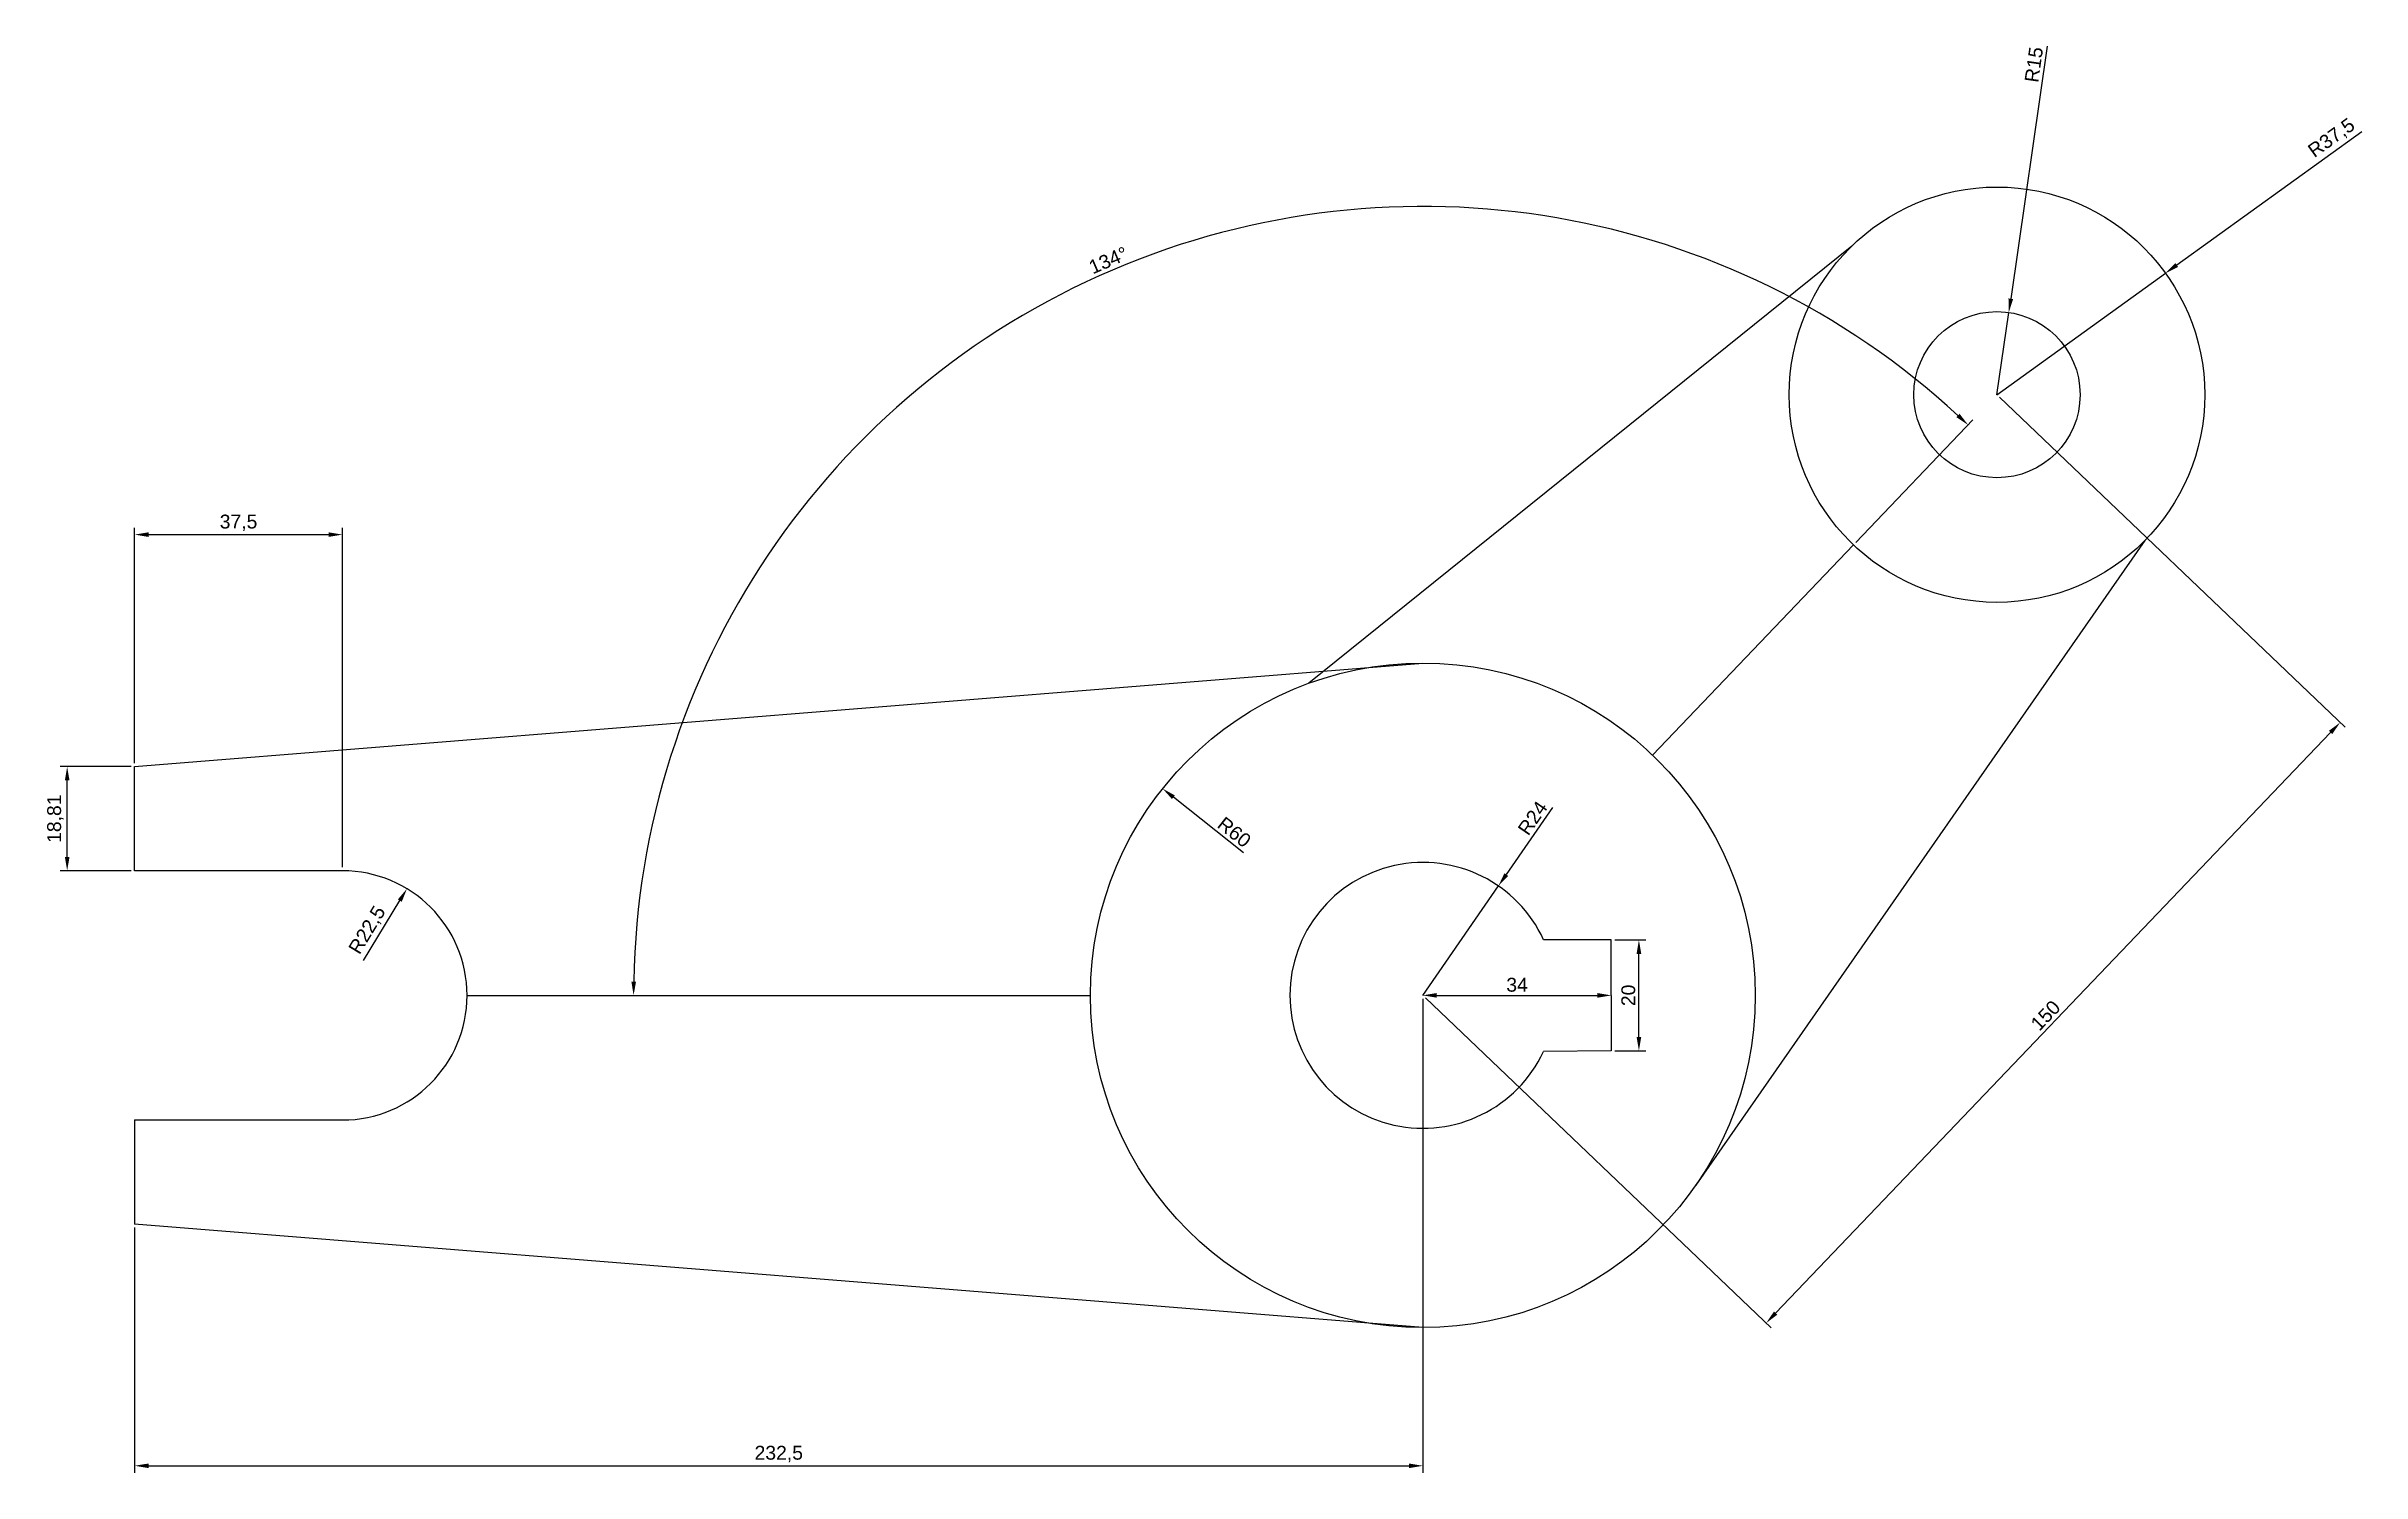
# Model space of a CAD drawing. Header units: millimetres. Extents: x 484 to 902, y 436 to 694.
import ezdxf

# ---------------------------------------------------------------- set-up
doc = ezdxf.new("R2010")
doc.units = ezdxf.units.MM
doc.styles.get("Standard").update_dxf_attribs({"font": 'arial.ttf'})
doc.dimstyles.new('ISO-25', dxfattribs={"dimtxt": 2.5, "dimasz": 2.5, "dimexe": 1.25, "dimexo": 0.625, "dimtad": 1, "dimtxsty": 'Standard', "dimcen": 2.5, "dimadec": 0, "dimazin": 0, "dimtfac": 1, "dimtmove": 0, "dimatfit": 3, "dimfxl": 1, "dimarcsym": 0})

# ---------------------------------------------------------------- blocks, each defined once
blk = doc.blocks.new('*D2')
at = {"color": 0, "lineweight": -2, "transparency": 16777216}
for p, q in [((755.91, 556.42), (747.55, 544.31)), ((732.5, 522.5), (746.13, 542.25))]:
    blk.add_line(p, q, dxfattribs=at)
at = {"color": 0, "transparency": 16777216}
blk.add_solid([(747.21, 544.55), (747.89, 544.07), (746.13, 542.25)], dxfattribs=at)
at = {"layer": 'Defpoints', "color": 0, "transparency": 16777216}
for p in [(746.13, 542.25), (732.5, 522.5)]:
    blk.add_point(p, dxfattribs=at)
at = {"color": 0, "transparency": 16777216, "insert": (752.31, 554.52), "char_height": 2.5, "attachment_point": 5, "rotation": 55.3943}
blk.add_mtext('R24', dxfattribs=at)
blk = doc.blocks.new('*D3')
at = {"color": 0, "lineweight": -2, "transparency": 16777216}
blk.add_line((700.11, 548.24), (687.48, 558.27), dxfattribs=at)
at = {"color": 0, "transparency": 16777216}
blk.add_solid([(687.74, 558.6), (687.22, 557.95), (685.53, 559.83)], dxfattribs=at)
at = {"layer": 'Defpoints', "color": 0, "transparency": 16777216}
for p in [(685.53, 559.83), (732.5, 522.5)]:
    blk.add_point(p, dxfattribs=at)
at = {"color": 0, "transparency": 16777216, "insert": (698.47, 551.97), "char_height": 2.5, "attachment_point": 5, "rotation": 321.5284}
blk.add_mtext('R60', dxfattribs=at)
blk = doc.blocks.new('*D4')
at = {"color": 0, "lineweight": -2, "transparency": 16777216}
for p, q in [((735, 522.5), (764, 522.5)), ((766.5, 523.12), (766.5, 523.75)), ((732.5, 521.87), (732.5, 521.25))]:
    blk.add_line(p, q, dxfattribs=at)
at = {"color": 0, "transparency": 16777216}
for points in [[(735, 522.92), (735, 522.08), (732.5, 522.5)], [(764, 522.92), (764, 522.08), (766.5, 522.5)]]:
    blk.add_solid(points, dxfattribs=at)
at = {"layer": 'Defpoints', "color": 0, "transparency": 16777216}
for p in [(732.5, 522.5), (766.5, 522.5), (766.5, 522.5)]:
    blk.add_point(p, dxfattribs=at)
at = {"color": 0, "transparency": 16777216, "insert": (749.5, 524.4), "char_height": 2.5, "attachment_point": 5}
blk.add_mtext('34', dxfattribs=at)
blk = doc.blocks.new('*D5')
at = {"color": 0, "lineweight": -2, "transparency": 16777216}
for p, q in [((767.13, 532.5), (772.74, 532.5)), ((771.49, 515), (771.49, 530)), ((767.13, 512.5), (772.74, 512.5))]:
    blk.add_line(p, q, dxfattribs=at)
at = {"color": 0, "transparency": 16777216}
for points in [[(771.07, 530), (771.91, 530), (771.49, 532.5)], [(771.07, 515), (771.91, 515), (771.49, 512.5)]]:
    blk.add_solid(points, dxfattribs=at)
at = {"layer": 'Defpoints', "color": 0, "transparency": 16777216}
for p in [(766.5, 532.5), (771.49, 532.5), (766.5, 512.5)]:
    blk.add_point(p, dxfattribs=at)
at = {"color": 0, "transparency": 16777216, "insert": (769.59, 522.5), "char_height": 2.5, "attachment_point": 5, "rotation": 90}
blk.add_mtext('20', dxfattribs=at)
blk = doc.blocks.new('*D6')
at = {"color": 0, "lineweight": -2, "transparency": 16777216}
for p, q in [((500, 564.43), (500, 606.95)), ((537.5, 545.62), (537.5, 606.95)), ((502.5, 605.7), (535, 605.7))]:
    blk.add_line(p, q, dxfattribs=at)
at = {"color": 0, "transparency": 16777216}
for points in [[(502.5, 606.11), (502.5, 605.28), (500, 605.7)], [(535, 606.11), (535, 605.28), (537.5, 605.7)]]:
    blk.add_solid(points, dxfattribs=at)
at = {"layer": 'Defpoints', "color": 0, "transparency": 16777216}
for p in [(537.5, 605.7), (500, 563.81), (537.5, 545)]:
    blk.add_point(p, dxfattribs=at)
at = {"color": 0, "transparency": 16777216, "insert": (518.75, 607.82), "char_height": 2.5, "attachment_point": 5}
blk.add_mtext('37,5', dxfattribs=at)
blk = doc.blocks.new('*D7')
at = {"color": 0, "lineweight": -2, "transparency": 16777216}
for p, q in [((499.38, 563.81), (486.57, 563.81)), ((487.82, 547.5), (487.82, 561.31)), ((499.38, 545), (486.57, 545))]:
    blk.add_line(p, q, dxfattribs=at)
at = {"color": 0, "transparency": 16777216}
for points in [[(487.41, 561.31), (488.24, 561.31), (487.82, 563.81)], [(487.41, 547.5), (488.24, 547.5), (487.82, 545)]]:
    blk.add_solid(points, dxfattribs=at)
at = {"layer": 'Defpoints', "color": 0, "transparency": 16777216}
for p in [(487.82, 563.81), (500, 563.81), (500, 545)]:
    blk.add_point(p, dxfattribs=at)
at = {"color": 0, "transparency": 16777216, "insert": (485.7, 554.4), "char_height": 2.5, "attachment_point": 5, "rotation": 90}
blk.add_mtext('18,81', dxfattribs=at)
blk = doc.blocks.new('*D8')
at = {"color": 0, "lineweight": -2, "transparency": 16777216}
blk.add_line((541.3, 528.78), (547.85, 539.61), dxfattribs=at)
at = {"color": 0, "transparency": 16777216}
blk.add_solid([(547.5, 539.83), (548.21, 539.4), (549.15, 541.75)], dxfattribs=at)
at = {"layer": 'Defpoints', "color": 0, "transparency": 16777216}
for p in [(549.15, 541.75), (537.5, 522.5)]:
    blk.add_point(p, dxfattribs=at)
at = {"color": 0, "transparency": 16777216, "insert": (542.11, 534.23), "char_height": 2.5, "attachment_point": 5, "rotation": 58.8222}
blk.add_mtext('R22,5', dxfattribs=at)
blk = doc.blocks.new('*D9')
at = {"color": 0, "lineweight": -2, "transparency": 16777216}
for p, q in [((732.5, 521.88), (732.5, 436.31)), ((500, 480.56), (500, 436.31)), ((502.5, 437.56), (730, 437.56))]:
    blk.add_line(p, q, dxfattribs=at)
at = {"color": 0, "transparency": 16777216}
for points in [[(502.5, 437.97), (502.5, 437.14), (500, 437.56)], [(730, 437.97), (730, 437.14), (732.5, 437.56)]]:
    blk.add_solid(points, dxfattribs=at)
at = {"layer": 'Defpoints', "color": 0, "transparency": 16777216}
for p in [(732.5, 522.5), (500, 481.19), (732.5, 437.56)]:
    blk.add_point(p, dxfattribs=at)
at = {"color": 0, "transparency": 16777216, "insert": (616.25, 439.68), "char_height": 2.5, "attachment_point": 5}
blk.add_mtext('232,5', dxfattribs=at)
blk = doc.blocks.new('*D10')
at = {"color": 0, "lineweight": -2, "transparency": 16777216}
blk.add_line((810.64, 604.3), (831.76, 626.41), dxfattribs=at)
blk.add_arc((732.5, 522.5), 142.45, 47.3163, 178.9945, dxfattribs=at)
at = {"color": 0, "transparency": 16777216}
for points in [[(829.36, 627.52), (828.79, 626.91), (830.9, 625.51)], [(590.49, 525), (589.65, 525), (590.05, 522.5)]]:
    blk.add_solid(points, dxfattribs=at)
at = {"layer": 'Defpoints', "color": 0, "transparency": 16777216}
for p in [(730.33, 664.94), (810.21, 603.85), (773.94, 565.89), (560, 522.5), (672.5, 522.5)]:
    blk.add_point(p, dxfattribs=at)
at = {"color": 0, "transparency": 16777216, "insert": (675.74, 655.23), "char_height": 2.5, "attachment_point": 5, "rotation": 23.1554}
blk.add_mtext('134°', dxfattribs=at)
blk = doc.blocks.new('*D11')
at = {"color": 0, "lineweight": -2, "transparency": 16777216}
for p, q in [((836.56, 630.53), (898.96, 570.93)), ((796.17, 465.13), (896.33, 569.98)), ((732.95, 522.07), (795.35, 462.46))]:
    blk.add_line(p, q, dxfattribs=at)
at = {"color": 0, "transparency": 16777216}
for points in [[(896.03, 570.27), (896.63, 569.69), (898.06, 571.79)], [(795.87, 465.42), (796.47, 464.85), (794.45, 463.33)]]:
    blk.add_solid(points, dxfattribs=at)
at = {"layer": 'Defpoints', "color": 0, "transparency": 16777216}
for p in [(836.11, 630.96), (898.06, 571.79), (732.5, 522.5)]:
    blk.add_point(p, dxfattribs=at)
at = {"color": 0, "transparency": 16777216, "insert": (844.88, 518.87), "char_height": 2.5, "attachment_point": 5, "rotation": 46.3108}
blk.add_mtext('150', dxfattribs=at)
blk = doc.blocks.new('*D12')
at = {"color": 0, "lineweight": -2, "transparency": 16777216}
for p, q in [((845.17, 693.87), (838.61, 648.29)), ((836.11, 630.96), (838.25, 645.81))]:
    blk.add_line(p, q, dxfattribs=at)
at = {"color": 0, "transparency": 16777216}
blk.add_solid([(838.19, 648.35), (839.02, 648.23), (838.25, 645.81)], dxfattribs=at)
at = {"layer": 'Defpoints', "color": 0, "transparency": 16777216}
for p in [(838.25, 645.81), (836.11, 630.96)]:
    blk.add_point(p, dxfattribs=at)
at = {"color": 0, "transparency": 16777216, "insert": (842.78, 690.56), "char_height": 2.5, "attachment_point": 5, "rotation": 81.8028}
blk.add_mtext('R15', dxfattribs=at)
blk = doc.blocks.new('*D13')
at = {"color": 0, "lineweight": -2, "transparency": 16777216}
for p, q in [((901.94, 678.45), (868.55, 654.37)), ((836.11, 630.96), (866.52, 652.9))]:
    blk.add_line(p, q, dxfattribs=at)
at = {"color": 0, "transparency": 16777216}
blk.add_solid([(868.31, 654.71), (868.8, 654.03), (866.52, 652.9)], dxfattribs=at)
at = {"layer": 'Defpoints', "color": 0, "transparency": 16777216}
for p in [(866.52, 652.9), (836.11, 630.96)]:
    blk.add_point(p, dxfattribs=at)
at = {"color": 0, "transparency": 16777216, "insert": (896.58, 677.21), "char_height": 2.5, "attachment_point": 5, "rotation": 35.8076}
blk.add_mtext('R37,5', dxfattribs=at)

msp = doc.modelspace()

# ---------------------------------------------------------------- linework, layer by layer
for p, q in [((809.919, 657.801), (711.902, 578.853)), ((773.945, 565.886), (810.209, 603.848)), ((862.805, 604.626), (781.738, 488.212)), ((500, 563.81), (732.5, 582.5)), ((500, 545), (500, 563.81)), ((537.5, 545), (500, 545)), ((766.5, 532.5), (754.295, 532.55)), ((766.5, 522.5), (766.5, 532.5)), ((560, 522.5), (672.5, 522.5)), ((766.5, 522.5), (766.5, 512.5)), ((766.5, 512.5), (754.252, 512.359)), ((500, 500), (537.5, 500)), ((500, 500), (500, 481.19)), ((732.5, 462.5), (500, 481.19))]:
    msp.add_line(p, q)
for centre, radius in [((836.112, 630.965), 37.5), ((836.112, 630.965), 15), ((732.5, 522.5), 60)]:
    msp.add_circle(centre, radius)
for centre, radius, start, end in [((537.5, 522.5), 22.5, 270, 90), ((732.5, 522.5), 24, 24.75492, 335.00467)]:
    msp.add_arc(centre, radius, start, end)

# ---------------------------------------------------------------- dimensions: what is measured, and where the dimension line sits
for center, mpoint, picture, middle in [((836.112, 630.965), (838.251, 645.811), '*D12', (844.658, 690.291)), ((836.112, 630.965), (866.524, 652.904), '*D13', (897.821, 675.483)), ((732.5, 522.5), (685.525, 559.828), '*D3', (697.289, 550.48)), ((732.5, 522.5), (746.13, 542.254), '*D2', (753.86, 553.456)), ((537.5, 522.5), (549.148, 541.75), '*D8', (543.931, 533.128))]:
    dim = msp.add_radius_dim(center=center, mpoint=mpoint, dimstyle='ISO-25')
    dim.commit()
    dim.dimension.update_dxf_attribs({"geometry": picture, "text_midpoint": middle, "dimtype": 164})
dim = msp.add_angular_dim_2l(base=(730.327, 664.937), line1=((773.945, 565.886), (810.209, 603.848)), line2=((560, 522.5), (672.5, 522.5)), dimstyle='ISO-25')
dim.commit()
dim.dimension.update_dxf_attribs({"geometry": '*D10', "text_midpoint": (675.736, 655.227)})
dim = msp.add_aligned_dim(p1=(732.5, 522.5), p2=(836.112, 630.965), distance=-85.668, dimstyle='ISO-25')
dim.commit()
dim.dimension.update_dxf_attribs({"geometry": '*D11', "text_midpoint": (844.877, 518.871)})
for base, p1, p2, picture, middle in [((537.5, 605.696), (500, 563.81), (537.5, 545), '*D6', (518.75, 607.824)), ((732.5, 437.557), (500, 481.19), (732.5, 522.5), '*D9', (616.25, 439.684)), ((766.5, 522.5), (732.5, 522.5), (766.5, 522.5), '*D4', (749.5, 524.402))]:
    dim = msp.add_linear_dim(base=base, p1=p1, p2=p2, dimstyle='ISO-25')
    dim.commit()
    dim.dimension.update_dxf_attribs({"geometry": picture, "text_midpoint": middle})
for base, p1, p2, picture, middle in [((487.823, 563.81), (500, 545), (500, 563.81), '*D7', (485.696, 554.405)), ((771.489, 532.5), (766.5, 512.5), (766.5, 532.5), '*D5', (769.588, 522.5))]:
    dim = msp.add_linear_dim(base=base, p1=p1, p2=p2, angle=90, dimstyle='ISO-25')
    dim.commit()
    dim.dimension.update_dxf_attribs({"geometry": picture, "text_midpoint": middle})

doc.saveas('drawing.dxf')
